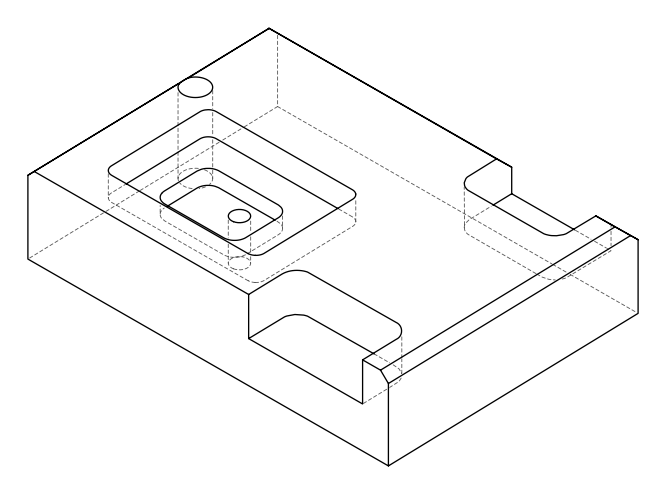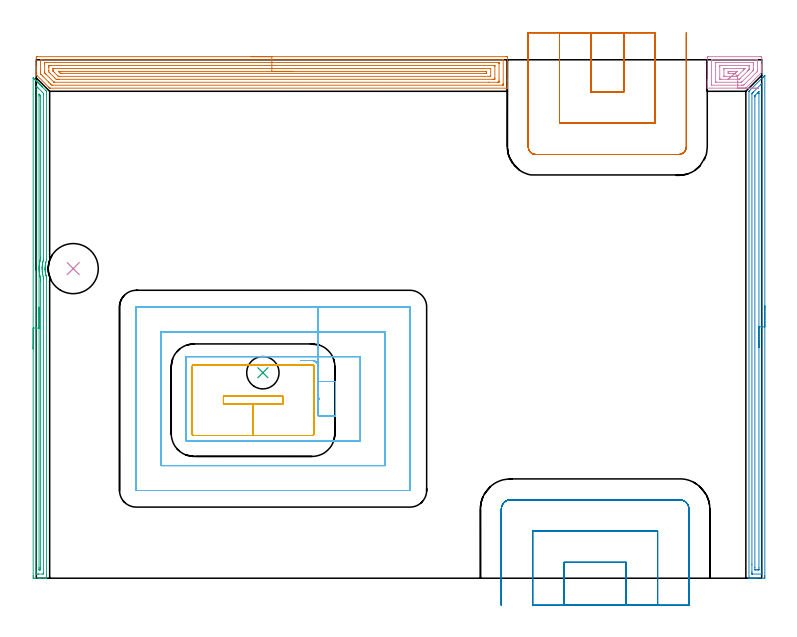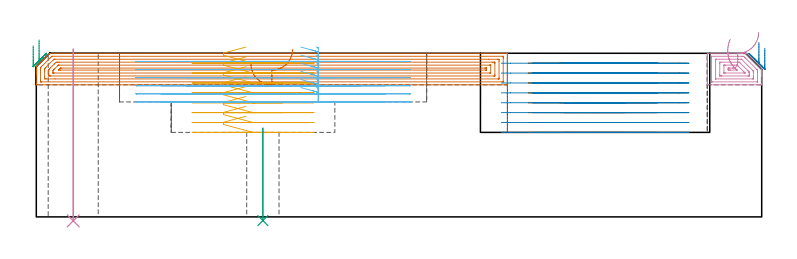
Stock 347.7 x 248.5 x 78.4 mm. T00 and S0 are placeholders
(PLAN: 10 operations, 5 tool changes, 64.4 min)
(1 AREA_MILL | FG_CHAMFER_SURFACE | UGT0205_001 | 11 min | 26561 mm3)
(2 AREA_MILL_1 | FG_CHAMFER_SURFACE_1 | UGT0205_001 | 5.91 min | 7103 mm3)
(3 AREA_MILL_2 | FG_CHAMFER_SURFACE_2 | UGT0205_001 | 5.85 min | 4825 mm3)
(4 AREA_MILL_3 | FG_CHAMFER_SURFACE_3 | UGT0205_001 | 1.39 min | 3520 mm3)
(5 MILL_RECTANGULAR_POCKET | POCKET_RECTANGULAR_STRAIGHT | UGT0201_094 | Follow Part, ap 5, ae 75% | 5.19 min | 156319 mm3)
(6 MILL_RECTANGULAR_POCKET_1 | POCKET_RECTANGULAR_STRAIGHT_1 | UGT0201_134 | Follow Part, ap 3.975, ae 75% | 14.52 min | 259025 mm3)
(7 MILL_SLOT | SLOT_PARTIAL_RECTANGULAR | UGT0201_094 | Follow Part, ap 5, ae 75% | 9.57 min | 196456 mm3)
(8 MILL_SLOT_1 | SLOT_PARTIAL_RECTANGULAR_1 | UGT0201_094 | Follow Part, ap 5, ae 75% | 10.4 min | 194915 mm3)
(9 INDEXABLE_INSERT_DRILL_THROUGH_HOLE_FROM_SOLID | STEP1HOLE | NXT0302_002 | 0.19 min | 7635 mm3)
(10 INDEXABLE_INSERT_DRILL_THROUGH_HOLE_FROM_SOLID_1 | STEP1HOLE_1 | NXT0302_019 | 0.33 min | 35458 mm3)
(TOOL UGT0205_001 | Chamfer Mill 20 x 3 x 45 deg. | D20 FL50 Z2)
(TOOL UGT0201_094 | End mill 20 mm | D20 FL38 Z4)
(TOOL UGT0201_134 | Carbide End Mill 15.9 | D15.9 FL30 Z4)
(TOOL NXT0302_002 | Index. Insert Drill 15.5mm [880-D1550L20-05] | D15.5 PA176 FL78 Z2)
(TOOL NXT0302_019 | Index. Insert Drill 24mm [880-D2400L25-05] | D24 PA176 FL120 Z2)
(OP 1 AREA_MILL)
G17 G21 G94 G90
T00 M6
G54
G17 G0 G90 X102.9 Y250. S1061 M3
G43 Z88.4 H0
Z73.3
G94 G1 X102.938 Z72.428 F250.
X103.052 Z71.564
X103.241 Z70.712
X103.503 Z69.88
X103.837 Z69.074
X104.24 Z68.3
X104.708 Z67.564
X105.24 Z66.872
X105.829 Z66.229
X106.472 Z65.64
X107.164 Z65.109
X107.9 Z64.64
X108.674 Z64.237
X109.48 Z63.903
X110.312 Z63.641
X111.164 Z63.452
X112.028 Z63.338
X112.9 Z63.3
X225.21
X225.62 Y249.995 Z63.302
X225.79 Y249.991 Z63.306
X225.8 Y249.817 Z63.48
Y238.916 Z74.379
Y238.318 Z74.979
Y238.032 Z75.265
Y236.265 Z77.03
Y235.693 Z77.606
Y235.212 Z78.087
Y234.913 Z78.378
X225.793 Y234.902 Z78.388
X225.656 Y234.9 Z78.4
X6.829
X6.399 Y234.906 Z78.392
X6.331 Y234.97 Z78.329
X5.918 Y235.381 Z77.918
X0.293 Y241.006 Z72.292
X0.175 Y241.125 Z72.172
X0.01 Y241.293 Z72.005
X0. Y241.342 Z71.958
Y242.761 Z70.538
Y243.334 Z69.962
Y243.62 Z69.677
Y244.217 Z69.08
Y244.503 Z68.794
Y245.101 Z68.194
Y249.22 Z64.077
X0.003 Y249.519 Z63.778
X0.009 Y249.991 Z63.306
X0.11 Y249.994 Z63.303
X0.59 Y250. Z63.3
X112.9
Y248.586 Z64.714
X223.647 Y248.585 Z64.715
X223.732 Y248.584 Z64.716
X223.774 Y248.581 Z64.719
X223.788 Y248.579 Z64.721
X223.79 Y248.569 Z64.731
X223.795 Y248.475 Z64.825
X223.799 Y248.266 Z65.034
Y237.148 Z76.152
X223.798 Y236.781 Z76.519
X223.79 Y236.41 Z76.89
X223.786 Y236.321 Z76.979
X223.742 Y236.319 Z76.981
X223.638 Y236.316 Z76.984
X223.427 Y236.314 Z76.986
X223.378
X7.721 Y236.315 Z76.985
X7.67
X7.466 Y236.321 Z76.979
X7.07 Y236.692 Z76.608
X6.829 Y236.923 Z76.377
X6.602 Y237.148 Z76.152
X5.938 Y237.811 Z75.489
X3.067 Y240.683 Z72.617
X2.373 Y241.378 Z71.922
X2.189 Y241.566 Z71.734
X2.01 Y241.753 Z71.547
X2.004 Y241.932 Z71.368
X2.001 Y242.45 Z70.85
X2. Y242.819 Z70.481
X2.001 Y247.751 Z65.549
X2.002 Y248.119 Z65.181
X2.01 Y248.49 Z64.81
X2.014 Y248.579 Z64.721
X2.058 Y248.581 Z64.719
X2.162 Y248.584 Z64.716
X2.373 Y248.586 Z64.714
X2.423
X112.9
Y247.172 Z66.128
X221.339 Y247.171 Z66.129
X221.645 Y247.17 Z66.13
X221.746 Y247.167 Z66.133
X221.78 Y247.165 Z66.135
X221.79 Y247.159 Z66.141
X221.793 Y247.124 Z66.176
X221.797 Y247.022 Z66.278
X221.799 Y246.868 Z66.432
X221.8 Y246.714 Z66.586
Y238.762 Z74.538
X221.798 Y238.032 Z75.268
X221.796 Y237.882 Z75.418
X221.788 Y237.735 Z75.565
X221.645 Y237.734 Z75.566
X221.059 Y237.729 Z75.571
X216.877 Y237.728 Z75.572
X8.918 Y237.729 Z75.571
X8.612 Y237.731 Z75.569
X8.511 Y237.733 Z75.567
X8.478 Y237.735 Z75.565
X8.45 Y237.758 Z75.542
X8.392 Y237.812 Z75.488
X8.168 Y238.032 Z75.268
X4.633 Y241.566 Z71.734
X4.155 Y242.046 Z71.254
X4.059 Y242.148 Z71.152
X4.012 Y242.199 Z71.101
X4.007 Y242.296 Z71.004
X4.003 Y242.45 Z70.85
X4. Y242.604 Z70.696
Y243.334 Z69.966
Y246.138 Z67.162
X4.002 Y246.868 Z66.432
X4.004 Y247.018 Z66.282
X4.012 Y247.164 Z66.136
X4.155 Y247.166 Z66.134
X4.742 Y247.17 Z66.13
X8.984 Y247.171 Z66.129
X112.9 Y247.172 Z66.128
Y245.757 Z67.543
X219.2
X219.705 Y245.755 Z67.545
X219.759 Y245.753 Z67.547
X219.79 Y245.751 Z67.549
X219.792 Y245.711 Z67.589
X219.796 Y245.528 Z67.772
X219.8 Y245.162 Z68.138
X219.799 Y239.799 Z73.501
X219.794 Y239.388 Z73.912
X219.79 Y239.184 Z74.116
X219.778 Y239.149 Z74.151
X219.727 Y239.147 Z74.153
X219.631 Y239.145 Z74.155
X218.971 Y239.143 Z74.157
X218.742
X11.057
X10.395 Y239.144 Z74.156
X10.164 Y239.145 Z74.155
X9.504 Y239.152 Z74.148
X8.851 Y239.799 Z73.501
X8.612 Y240.037 Z73.263
X6.829 Y241.82 Z71.48
X6.21 Y242.45 Z70.85
X6.01 Y242.658 Z70.642
X6. Y243.334 Z69.966
Y245.039 Z68.261
X6.001 Y245.101 Z68.199
X6.006 Y245.512 Z67.788
X6.01 Y245.716 Z67.584
X6.022 Y245.751 Z67.549
X6.073 Y245.753 Z67.547
X6.169 Y245.755 Z67.545
X6.829 Y245.757 Z67.543
X7.059
X112.9
Y244.343 Z68.957
X217.315
X217.569 Y244.341 Z68.959
X217.738 Y244.338 Z68.962
X217.792 Y244.336 Z68.964
X217.794 Y244.328 Z68.972
X217.797 Y244.304 Z68.996
X217.799 Y244.217 Z69.083
Y240.683 Z72.617
X217.797 Y240.607 Z72.693
X217.794 Y240.57 Z72.73
X217.792 Y240.566 Z72.734
X217.768 Y240.563 Z72.737
X217.696 Y240.56 Z72.74
X217.442 Y240.557 Z72.743
X217.315
X10.905 Y240.558 Z72.742
X10.736 Y240.56 Z72.74
X10.601 Y240.564 Z72.736
X10.541 Y240.568 Z72.732
X10.395 Y240.703 Z72.597
X8.648 Y242.45 Z70.85
X8.187 Y242.912 Z70.388
X8.083 Y243.018 Z70.282
X8.033 Y243.073 Z70.227
X8.011 Y243.099 Z70.201
X8.009 Y243.132 Z70.168
X8.004 Y243.334 Z69.966
X8. Y243.94 Z69.36
X8.001 Y244.217 Z69.083
X8.002 Y244.293 Z69.007
X8.006 Y244.33 Z68.97
X8.008 Y244.334 Z68.966
X8.033 Y244.337 Z68.963
X8.104 Y244.34 Z68.96
X8.358 Y244.343 Z68.957
X8.485
X112.9
Y242.929 Z70.371
X215.405
X215.566 Y242.928 Z70.372
X215.695 Y242.925 Z70.375
X215.778 Y242.922 Z70.378
X215.79 Y242.918 Z70.382
X215.794 Y242.893 Z70.407
X215.796 Y242.841 Z70.459
X215.799 Y242.45 Z70.85
X215.798 Y242.061 Z71.239
X215.792 Y242.003 Z71.297
X215.788 Y241.978 Z71.322
X215.766 Y241.976 Z71.324
X215.647 Y241.974 Z71.326
X215.405 Y241.972 Z71.328
X214.997 Y241.971 Z71.329
X12.178 Y241.972 Z71.328
X11.767 Y241.973 Z71.327
X11.649 Y241.976 Z71.324
X11.593 Y241.978 Z71.322
X11.486 Y242.073 Z71.227
X11.286 Y242.264 Z71.036
X11.102 Y242.45 Z70.85
X10.92 Y242.639 Z70.661
X10.66 Y242.922 Z70.378
X10.807 Y242.925 Z70.375
X11.286 Y242.928 Z70.372
X11.695 Y242.929 Z70.371
X112.9
X113.772 Z70.409
X114.636 Z70.523
X115.488 Z70.712
X116.32 Z70.974
X117.126 Z71.308
X117.9 Z71.711
X118.636 Z72.18
X119.328 Z72.711
X119.971 Z73.3
X120.56 Z73.943
X121.092 Z74.635
X121.56 Z75.371
X121.963 Z76.145
X122.297 Z76.951
X122.559 Z77.783
X122.748 Z78.635
X122.862 Z79.5
X122.9 Z80.371
G0 Z88.4
M5
M2
(OP 2 AREA_MILL_1)
G17 G21 G94 G90
T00 M6
G54
G17 G0 G90 X349.2 Y130.5 S1061 M3
G43 Z88.4 H0
Z80.8
G94 G1 Y130.462 Z79.928 F250.
Y130.348 Z79.063
Y130.159 Z78.212
Y129.897 Z77.38
Y129.563 Z76.574
Y129.16 Z75.8
Y128.692 Z75.064
Y128.161 Z74.372
Y127.571 Z73.729
Y126.928 Z73.14
Y126.236 Z72.608
Y125.5 Z72.14
Y124.726 Z71.737
Y123.92 Z71.403
Y123.088 Z71.141
Y122.237 Z70.952
Y121.372 Z70.838
Y120.5 Z70.8
Y1.163
X349.199 Y0.592 Z70.801
X349.197 Y0.275 Z70.802
X349.193 Y0.01 Z70.804
X348.886 Y0. Z71.11
X345.4 Z74.594
X344.815 Z75.182
X344.528 Z75.468
X343.943 Z76.054
X343.657 Z76.339
X343.084 Z76.915
X342.486 Z77.513
X341.914 Z78.085
X341.806 Z78.193
X341.702 Y0.001 Z78.29
X341.667 Y0.003 Z78.324
X341.603 Y0.01 Z78.388
X341.6 Y0.146 Z78.4
Y233.276
X341.604 Y233.395 Z78.389
X341.656 Y233.453 Z78.34
X341.895 Y233.695 Z78.105
X347.579 Y239.381 Z72.417
X347.715 Y239.516 Z72.283
X347.875 Y239.676 Z72.122
X348.015 Y239.817 Z71.981
X348.161 Y239.962 Z71.837
X348.301 Y240.103 Z71.696
X348.451 Y240.253 Z71.544
X348.945 Y240.745 Z71.055
X349.193 Y240.981 Z70.806
X349.196 Y240.916 Z70.804
X349.2 Y240.732 Z70.8
Y120.5
X347.786 Z72.214
Y2.61
X347.784 Y2.375 Z72.216
X347.78 Y2.048 Z72.22
X347.779 Y2.015 Z72.221
X347.73 Y2.009 Z72.27
X347.632 Y2.003 Z72.368
X347.51 Y2. Z72.49
X343.151 Y2.001 Z76.849
X343.048 Y2.007 Z76.952
X343.03 Y2.009 Z76.97
X343.021 Y2.04 Z76.979
X343.017 Y2.138 Z76.983
X343.015 Y2.375 Z76.985
X343.014 Y3.032 Z76.986
Y6.598
Y232.15
X343.015 Y232.267 Z76.985
X343.018 Y232.325 Z76.982
X343.021 Y232.351 Z76.979
X343.043 Y232.384 Z76.957
X343.35 Y232.698 Z76.65
X343.657 Y233.007 Z76.343
X343.79 Y233.14 Z76.21
X347.143 Y236.494 Z72.857
X347.492 Y236.842 Z72.508
X347.587 Y236.935 Z72.413
X347.762 Y237.1 Z72.238
X347.779 Y237.114 Z72.221
X347.782 Y237.08 Z72.218
X347.785 Y236.842 Z72.215
X347.786 Y232.569 Z72.214
Y120.5
X346.372 Z73.628
Y4.948
X346.371 Y4.158 Z73.629
X346.369 Y4.059 Z73.631
X346.366 Y4.024 Z73.634
X346.363 Y4.01 Z73.637
X346.348 Y4.008 Z73.652
X346.272 Y4.004 Z73.728
X345.555 Y4. Z74.445
X345.4 Z74.6
X344.683 Z75.317
X344.528 Y4.003 Z75.472
X344.477 Y4.006 Z75.523
X344.442 Y4.009 Z75.558
X344.435 Y4.057 Z75.565
X344.432 Y4.158 Z75.568
X344.43 Y4.259 Z75.57
X344.428 Y5.05 Z75.572
X344.429 Y230.703 Z75.571
X344.43 Y230.806 Z75.57
X344.435 Y231.01 Z75.565
X344.445 Y231.334 Z75.555
X344.528 Y231.427 Z75.472
X344.56 Y231.46 Z75.44
X344.592 Y231.493 Z75.408
X345.483 Y232.384 Z74.517
X345.883 Y232.782 Z74.117
X346.272 Y233.164 Z73.728
X346.329 Y233.218 Z73.671
X346.365 Y233.193 Z73.635
X346.367 Y233.178 Z73.633
X346.371 Y232.384 Z73.629
X346.372 Y232.282 Z73.628
Y120.5
Y119.629 Z73.666
Y118.764 Z73.78
Y117.912 Z73.969
Y117.08 Z74.232
Y116.274 Z74.565
Y115.5 Z74.968
Y114.764 Z75.437
Y114.072 Z75.968
Y113.429 Z76.557
Y112.84 Z77.201
Y112.309 Z77.893
Y111.84 Z78.628
Y111.437 Z79.402
Y111.103 Z80.208
Y110.841 Z81.04
Y110.652 Z81.892
Y110.538 Z82.757
Y110.5 Z83.628
G0 Z88.4
M5
M2
(OP 3 AREA_MILL_2)
G17 G21 G94 G90
T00 M6
G54
G17 G0 G90 X-1.5 Y109.9 S1061 M3
G43 Z88.4 H0
Z82.
G94 G1 Y109.938 Z81.128 F250.
Y110.052 Z80.263
Y110.241 Z79.412
Y110.503 Z78.58
Y110.837 Z77.774
Y111.24 Z77.
Y111.708 Z76.264
Y112.24 Z75.572
Y112.829 Z74.929
Y113.472 Z74.34
Y114.164 Z73.808
Y114.9 Z73.34
Y115.674 Z72.937
Y116.48 Z72.603
Y117.312 Z72.341
Y118.163 Z72.152
Y119.028 Z72.038
Y119.9 Z72.
Y239.541
X-1.495 Y239.776 Z72.004
X-1.493 Y239.782 Z72.005
X-1.475 Y239.776 Z72.024
X-1.426 Y239.727 Z72.073
X-1.205 Y239.505 Z72.295
X-0.963 Y239.265 Z72.533
X-0.88 Y239.18 Z72.62
X-0.751 Y239.051 Z72.748
X-0.667 Y238.969 Z72.829
X-0.582 Y238.882 Z72.917
X-0.457 Y238.757 Z73.042
X-0.371 Y238.673 Z73.125
X-0.284 Y238.584 Z73.215
X-0.163 Y238.463 Z73.336
X-0.075 Y238.377 Z73.421
X0.014 Y238.287 Z73.513
X0.131 Y238.169 Z73.63
X0.221 Y238.081 Z73.717
X0.312 Y237.989 Z73.811
X0.425 Y237.875 Z73.924
X0.517 Y237.785 Z74.013
X0.609 Y237.691 Z74.109
X0.719 Y237.582 Z74.218
X0.812 Y237.489 Z74.308
X0.907 Y237.393 Z74.407
X1.013 Y237.288 Z74.512
X1.108 Y237.194 Z74.604
X1.205 Y237.095 Z74.704
X1.307 Y236.994 Z74.806
X1.404 Y236.898 Z74.9
X1.503 Y236.797 Z75.002
X1.601 Y236.7 Z75.1
X1.7 Y236.602 Z75.196
X1.801 Y236.5 Z75.3
X1.895 Y236.406 Z75.394
X1.996 Y236.306 Z75.492
X2.098 Y236.202 Z75.598
X2.188 Y236.112 Z75.688
X2.292 Y236.01 Z75.788
X2.396 Y235.904 Z75.896
X2.482 Y235.818 Z75.982
X2.588 Y235.714 Z76.084
X2.694 Y235.606 Z76.194
X2.776 Y235.524 Z76.276
X2.883 Y235.418 Z76.379
X4.363 Y233.939 Z77.859
X4.482 Y233.819 Z77.98
X4.807 Y233.494 Z78.305
X4.823 Y233.477 Z78.32
X4.898 Y233.395 Z78.386
X4.9 Y232.926 Z78.4
X4.898 Y152.506 Z78.398
X4.899 Y152.486 Z78.397
X4.885 Y152.432 Z78.383
X4.843 Y152.271 Z78.341
X4.64 Y151.595 Z78.139
X4.526 Y151.149 Z78.025
X4.429 Y150.702 Z77.928
X4.363 Y150.323 Z77.861
X4.351 Y150.256 Z77.849
X4.289 Y149.809 Z77.786
X4.244 Y149.363 Z77.742
X4.219 Y148.916 Z77.71
X4.209 Y148.579 Z77.704
X4.207 Y148.47 Z77.7
X4.211 Y148.228 Z77.701
X4.214 Y148.045 Z77.704
Y148.023 Z77.705
X4.222 Y147.835 Z77.718
X4.235 Y147.577 Z77.732
X4.275 Y147.151 Z77.768
X4.276 Y147.13 Z77.77
X4.332 Y146.684 Z77.828
X4.338 Y146.643 Z77.835
X4.364 Y146.477 Z77.863
X4.402 Y146.258 Z77.897
X4.405 Y146.238 Z77.9
X4.495 Y145.791 Z77.993
X4.605 Y145.333 Z78.104
X4.659 Y145.144 Z78.158
X4.729 Y144.897 Z78.228
X4.865 Y144.471 Z78.361
X4.888 Y144.397 Z78.385
X4.889 Y144.341 Z78.386
X4.895 Y143.914 Z78.394
X4.9 Y0.173 Z78.4
X4.897 Y0.01 Z78.388
X4.865 Y0.007 Z78.357
X4.484 Y0. Z77.983
X4.163 Z77.662
X3.475 Z76.97
X2.244 Z75.741
X1.7 Z75.194
X1.084 Z74.58
X-0.963 Y0.001 Z72.534
X-1.206 Y0.003 Z72.291
X-1.491 Y0.008 Z72.005
X-1.494 Y0.085 Z72.003
X-1.499 Y0.62 Z72.001
X-1.5 Y1.161 Z72.
Y119.9
X-0.086 Z73.414
X-0.085 Y235.616 Z73.415
X-0.075 Y235.913 Z73.425
X0.24 Y235.606 Z73.74
X0.812 Y235.037 Z74.312
X1.138 Y234.713 Z74.638
X2.922 Y232.926 Z76.422
X3.475 Y232.363 Z76.975
X3.485 Y232.032 Z76.985
Y232.022
X3.484 Y153.397 Z76.984
X3.475 Y152.861 Z76.975
X3.401 Y152.587 Z76.901
X3.381 Y152.512 Z76.881
X3.216 Y151.88 Z76.716
X3.156 Y151.619 Z76.656
X3.057 Y151.146 Z76.557
X2.982 Y150.725 Z76.482
X2.933 Y150.378 Z76.433
X2.869 Y149.832 Z76.369
X2.843 Y149.574 Z76.343
X2.805 Y148.938 Z76.305
X2.797 Y148.798 Z76.297
X2.796 Y148.777 Z76.296
Y148.728
X2.802 Y148.045 Z76.302
X2.809 Y147.822 Z76.309
X2.85 Y147.151 Z76.35
X2.861 Y147.014 Z76.361
X2.877 Y146.86 Z76.377
X2.955 Y146.258 Z76.455
X3.027 Y145.815 Z76.527
X3.116 Y145.364 Z76.616
X3.275 Y144.672 Z76.775
X3.329 Y144.471 Z76.829
X3.475 Y143.935 Z76.975
X3.48 Y143.572 Z76.98
X3.485 Y2.397 Z76.985
X3.475 Y2.01 Z76.975
X2.989 Y2.002 Z76.489
X1.216 Y2. Z74.716
X0.812 Y2.001 Z74.312
X0.326 Y2.003 Z73.826
X-0.075 Y2.01 Z73.425
X-0.086 Y2.407 Z73.414
Y2.417
Y119.9
X1.328 Z74.828
X1.329 Y231.139 Z74.829
X1.33 Y231.511 Z74.83
X1.334 Y232.032 Z74.834
X1.335 Y232.049 Z74.835
X1.361 Y232.032 Z74.861
X1.7 Y231.699 Z75.2
X1.979 Y231.418 Z75.479
X2.047 Y231.345 Z75.547
X2.062 Y231.327 Z75.562
X2.065 Y231.307 Z75.565
X2.069 Y231.263 Z75.569
X2.07 Y231.139 Z75.57
X2.071 Y225.666 Z75.571
X2.069 Y154.299 Z75.569
X2.067 Y153.929 Z75.567
X2.063 Y153.406 Z75.563
X2.05 Y153.228 Z75.55
X2.016 Y153.088 Z75.516
X1.872 Y152.512 Z75.372
X1.839 Y152.372 Z75.339
X1.7 Y151.744 Z75.2
X1.68 Y151.639 Z75.18
X1.676 Y151.619 Z75.176
X1.659 Y151.512 Z75.159
X1.558 Y150.868 Z75.058
X1.538 Y150.725 Z75.038
X1.488 Y150.314 Z74.988
X1.462 Y150.071 Z74.962
X1.441 Y149.832 Z74.941
X1.407 Y149.344 Z74.907
X1.401 Y149.239 Z74.901
X1.392 Y148.938 Z74.892
X1.382 Y148.434 Z74.882
Y148.365
X1.387 Y148.045 Z74.887
X1.404 Y147.542 Z74.904
X1.409 Y147.445 Z74.909
X1.43 Y147.151 Z74.93
X1.469 Y146.671 Z74.969
X1.488 Y146.471 Z74.988
X1.515 Y146.258 Z75.015
X1.571 Y145.846 Z75.071
X1.633 Y145.432 Z75.133
X1.644 Y145.364 Z75.144
X1.7 Y145.07 Z75.2
X1.831 Y144.471 Z75.331
X1.87 Y144.3 Z75.37
X2.05 Y143.577 Z75.55
X2.059 Y143.216 Z75.559
X2.064 Y142.684 Z75.564
X2.065 Y142.316 Z75.565
X2.071 Y5.087 Z75.571
X2.07 Y4.715 Z75.57
X2.066 Y4.194 Z75.566
X2.064 Y4.017 Z75.564
X1.888 Y4.005 Z75.388
X1.7 Y4.002 Z75.2
X1.508 Y4.003 Z75.008
X1.379 Y4.007 Z74.879
X1.338 Y4.01 Z74.838
X1.335 Y4.026 Z74.835
X1.332 Y4.069 Z74.832
X1.33 Y4.194 Z74.83
X1.329 Y4.568 Z74.829
X1.328 Y5.087 Z74.828
Y119.9
Y120.772 Z74.866
Y121.636 Z74.98
Y122.488 Z75.169
Y123.32 Z75.431
Y124.126 Z75.765
Y124.9 Z76.168
Y125.636 Z76.637
Y126.328 Z77.168
Y126.971 Z77.757
Y127.56 Z78.401
Y128.091 Z79.093
Y128.56 Z79.828
Y128.963 Z80.602
Y129.297 Z81.408
Y129.559 Z82.24
Y129.748 Z83.092
Y129.862 Z83.957
Y129.9 Z84.828
G0 Z88.4
M5
M2
(OP 4 AREA_MILL_3)
G17 G21 G94 G90
T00 M6
G54
G17 G0 G90 X346.222 Y234.91 S1061 M3
G43 Z88.4 H0
Z88.39
G94 G1 X346.183 Z87.518 F250.
X346.069 Z86.653
X345.88 Z85.802
X345.617 Z84.97
X345.283 Z84.164
X344.88 Y234.909 Z83.39
X344.411 Z82.655
X343.88 Z81.963
X343.29 Z81.32
X342.647 Z80.731
X341.954 Y234.908 Z80.2
X341.218 Z79.732
X340.444 Z79.329
X339.638 Y234.907 Z78.996
X338.806 Z78.734
X337.954 Z78.545
X337.089 Y234.906 Z78.432
X336.218 Z78.394
X321.735 Y234.9 Z78.4
X321.61 Y234.906 Z78.392
X321.6 Y235.192 Z78.106
Y235.918 Z77.381
Y236.612 Z76.687
Y237.148 Z76.148
Y237.417 Z75.88
Y238.032 Z75.265
Y238.3 Z74.997
Y238.916 Z74.379
Y249.211 Z64.086
X321.603 Y249.519 Z63.778
X321.609 Y249.991 Z63.306
X321.701 Y249.994 Z63.303
X322.181 Y250. Z63.3
X346.634
X347.119 Y249.999 Z63.301
X347.599 Y249.994 Z63.303
X347.691 Y249.991 Z63.305
X347.7 Y249.519 Z63.778
Y245.984 Z67.309
Y245.369 Z67.928
Y245.101 Z68.196
Y244.485 Z68.811
Y244.217 Z69.078
Y243.681 Z69.618
Y243.334 Z69.965
Y242.507 Z70.792
X347.699 Y242.499 Z70.801
X340.182 Y234.993 Z78.305
X340.129 Y234.939 Z78.356
X340.059 Y234.913 Z78.384
X340.019 Y234.907 Z78.392
X336.218 Y234.906 Z78.394
X336.217 Y236.32 Z76.98
X323.743 Y236.316 Z76.984
X323.659 Y236.318 Z76.982
X323.62 Y236.321 Z76.979
X323.61 Y236.324 Z76.976
X323.607 Y236.337 Z76.963
X323.603 Y236.423 Z76.877
X323.6 Y236.624 Z76.676
X323.601 Y248.109 Z65.191
X323.607 Y248.469 Z64.831
X323.61 Y248.569 Z64.731
X323.625 Y248.579 Z64.721
X323.647 Y248.581 Z64.719
X323.752 Y248.584 Z64.716
X323.962 Y248.586 Z64.714
X324.012
X345.388
X345.557 Y248.585 Z64.715
X345.641 Y248.583 Z64.717
X345.68 Y248.579 Z64.721
X345.69 Y248.576 Z64.724
X345.693 Y248.563 Z64.737
X345.697 Y248.477 Z64.823
X345.7 Y248.276 Z65.024
Y243.859 Z69.441
X345.696 Y243.334 Z69.966
X345.693 Y242.981 Z70.319
X345.65 Y242.913 Z70.387
X345.582 Y242.841 Z70.459
X345.338 Y242.589 Z70.711
X339.889 Y237.148 Z76.152
X339.495 Y236.76 Z76.54
X339.103 Y236.375 Z76.925
X339.041 Y236.327 Z76.973
X338.213 Y236.321 Z76.979
X338.156
X336.217 Y236.32 Z76.98
Y237.734 Z75.566
X326.047 Y237.731 Z75.569
X325.743 Y237.733 Z75.567
X325.643 Y237.735 Z75.565
X325.614 Y237.736 Z75.564
X325.609 Y237.796 Z75.504
X325.604 Y237.89 Z75.41
X325.601 Y238.032 Z75.268
X325.6 Y238.174 Z75.126
X325.601 Y246.868 Z66.432
X325.602 Y247.008 Z66.292
X325.61 Y247.151 Z66.149
X325.617 Y247.166 Z66.134
X325.63 Y247.167 Z66.133
X325.667 Y247.17 Z66.13
X325.743 Y247.171 Z66.129
X343.251
X343.557 Y247.169 Z66.131
X343.658 Y247.167 Z66.133
X343.686 Y247.165 Z66.135
X343.692 Y247.104 Z66.196
X343.696 Y247.01 Z66.29
X343.699 Y246.868 Z66.432
X343.7 Y246.726 Z66.574
Y245.984 Z67.316
Y244.075 Z69.225
X343.697 Y243.704 Z69.596
X343.694 Y243.519 Z69.781
X343.69 Y243.427 Z69.873
X343.672 Y243.384 Z69.916
X343.629 Y243.334 Z69.966
X343.595 Y243.296 Z70.004
X343.557 Y243.257 Z70.043
X338.213 Y237.923 Z75.377
X338.051 Y237.77 Z75.53
X338.022 Y237.744 Z75.556
X337.99 Y237.741 Z75.559
X337.917 Y237.738 Z75.562
X337.621 Y237.735 Z75.565
X336.217 Y237.734 Z75.566
X336.212 Y239.149 Z74.151
X328.183 Y239.146 Z74.154
X327.687 Y239.15 Z74.15
X327.634 Y239.152 Z74.148
X327.61 Y239.159 Z74.141
X327.607 Y239.198 Z74.102
X327.603 Y239.373 Z73.927
X327.6 Y239.724 Z73.576
Y245.101 Z68.199
X327.603 Y245.505 Z67.795
X327.608 Y245.707 Z67.593
X327.611 Y245.75 Z67.55
X327.659 Y245.753 Z67.547
X327.755 Y245.756 Z67.544
X328.415 Y245.757 Z67.543
X328.644
X341.114
X341.613 Y245.752 Z67.548
X341.667 Y245.75 Z67.55
X341.69 Y245.742 Z67.558
X341.693 Y245.702 Z67.598
X341.697 Y245.527 Z67.773
X341.7 Y245.176 Z68.124
Y244.292 Z69.008
Y244.217 Z69.083
X341.698 Y244.015 Z69.285
X341.694 Y243.914 Z69.386
X341.69 Y243.865 Z69.435
X341.666 Y243.829 Z69.471
X341.475 Y243.631 Z69.669
X341.182 Y243.334 Z69.966
X341.034 Y243.185 Z70.115
X337.322 Y239.48 Z73.82
X337.034 Y239.201 Z74.099
X336.993 Y239.163 Z74.137
X336.922 Y239.156 Z74.144
X336.759 Y239.152 Z74.148
X336.212 Y239.149 Z74.151
X335.965 Y240.583 Z72.717
X335.782 Y240.57 Z72.73
X335.659 Y240.565 Z72.735
X335.541 Y240.564 Z72.736
X334.772 Y240.562 Z72.738
X330.197 Y240.56 Z72.74
X330.073
X329.826 Y240.562 Z72.738
X329.661 Y240.565 Z72.735
X329.608 Y240.567 Z72.733
X329.606 Y240.574 Z72.726
X329.603 Y240.598 Z72.702
X329.601 Y240.683 Z72.617
X329.6 Y243.925 Z69.375
X329.603 Y244.217 Z69.083
X329.606 Y244.291 Z69.009
X329.61 Y244.325 Z68.975
X329.621 Y244.336 Z68.964
X329.689 Y244.338 Z68.962
X329.943 Y244.342 Z68.958
X330.07 Y244.343 Z68.957
X330.197
X339.23
X339.484 Y244.34 Z68.96
X339.653 Y244.336 Z68.964
X339.691 Y244.333 Z68.967
X339.692 Y244.326 Z68.974
X339.69 Y244.304 Z68.996
X339.609 Y244.217 Z69.083
X339.36 Y243.963 Z69.337
X339.103 Y243.705 Z69.595
X338.917 Y243.519 Z69.781
X336.431 Y241.037 Z72.263
X336.252 Y240.86 Z72.44
X336.07 Y240.683 Z72.617
X335.965 Y240.583 Z72.717
X334.932 Y241.997 Z71.303
X334.914 Y241.983 Z71.317
X334.888 Y241.982 Z71.318
X334.65 Y241.979 Z71.321
X334.237 Y241.976 Z71.324
X333.759
X332.456 Y241.975 Z71.325
X331.978 Y241.976 Z71.324
X331.818 Y241.977 Z71.323
X331.691 Y241.979 Z71.321
X331.615 Y241.982 Z71.318
X331.61 Y242.075 Z71.225
X331.608 Y242.45 Z70.85
X331.609 Y242.816 Z70.484
X331.625 Y242.922 Z70.378
X331.737 Y242.924 Z70.376
X331.978 Y242.927 Z70.373
X332.386 Y242.928 Z70.372
X332.869 Y242.929 Z70.371
X335.647
X335.773 Y242.928 Z70.372
X335.825 Y242.927 Z70.373
X335.854 Y242.925 Z70.375
X335.857 Y242.924 Z70.376
X335.853 Y242.916 Z70.384
X335.775 Y242.832 Z70.468
X335.468 Y242.522 Z70.778
X335.396 Y242.45 Z70.85
X335.023 Y242.08 Z71.22
X334.968 Y242.027 Z71.273
X334.932 Y241.997 Z71.303
X334.389 Y241.537 Z71.808
X333.881 Y241.108 Z72.373
X333.412 Y240.712 Z72.993
X332.987 Y240.353 Z73.665
X332.608 Y240.033 Z74.382
X332.278 Y239.754 Z75.14
X332. Y239.519 Z75.933
X331.776 Y239.33 Z76.755
X331.608 Y239.187 Z77.599
X331.496 Y239.093 Z78.459
X331.442 Y239.047 Z79.328
X331.445 Y239.05 Z80.201
X331.507 Y239.103 Z81.069
X331.627 Y239.204 Z81.927
X331.803 Y239.353 Z82.769
X332.035 Y239.548 Z83.587
X332.32 Y239.789 Z84.375
X332.657 Y240.074 Z85.128
G0 Z88.4
M5
M2
(OP 5 MILL_RECTANGULAR_POCKET)
G17 G21 G94 G90
T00 M6
G54
G17 G0 G90 X100.477 Y87.3 S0 M3
G43 Z88.4 H0
Z81.4
G94 G1 X89.7 Z78.512 F250.
Y83.4 Z77.467
X103.9 Z73.662
X118.1 F500.
Y87.3
X89.7
Y83.4
X103.9
Y68.4
X132.2
G3 X133.1 Y69.3 R0.9
G1 Y101.4
G3 X132.2 Y102.3 R0.9
G1 X75.6
G3 X74.7 Y101.4 R0.9
G1 Y69.3
G3 X75.6 Y68.4 R0.9
G1 X103.9
X104.9
G0 X100.477 Y87.3 Z76.662
G1 X89.7 Z73.775 F250.
Y83.4 Z72.73
X103.9 Z68.925
X118.1 F500.
Y87.3
X89.7
Y83.4
X103.9
Y68.4
X132.2
G3 X133.1 Y69.3 R0.9
G1 Y101.4
G3 X132.2 Y102.3 R0.9
G1 X75.6
G3 X74.7 Y101.4 R0.9
G1 Y69.3
G3 X75.6 Y68.4 R0.9
G1 X103.9
X104.9
G0 X100.477 Y87.3 Z71.925
G1 X89.7 Z69.037 F250.
Y83.4 Z67.992
X103.9 Z64.187
X118.1 F500.
Y87.3
X89.7
Y83.4
X103.9
Y68.4
X132.2
G3 X133.1 Y69.3 R0.9
G1 Y101.4
G3 X132.2 Y102.3 R0.9
G1 X75.6
G3 X74.7 Y101.4 R0.9
G1 Y69.3
G3 X75.6 Y68.4 R0.9
G1 X103.9
X104.9
G0 X100.477 Y87.3 Z67.187
G1 X89.7 Z64.3 F250.
Y83.4 Z63.255
X103.9 Z59.45
X118.1 F500.
Y87.3
X89.7
Y83.4
X103.9
Y68.4
X132.2
G3 X133.1 Y69.3 R0.9
G1 Y101.4
G3 X132.2 Y102.3 R0.9
G1 X75.6
G3 X74.7 Y101.4 R0.9
G1 Y69.3
G3 X75.6 Y68.4 R0.9
G1 X103.9
X104.9
G0 X100.477 Y87.3 Z62.45
G1 X89.7 Z59.562 F250.
Y83.4 Z58.517
X103.9 Z54.712
X118.1 F500.
Y87.3
X89.7
Y83.4
X103.9
Y68.4
X132.2
G3 X133.1 Y69.3 R0.9
G1 Y101.4
G3 X132.2 Y102.3 R0.9
G1 X75.6
G3 X74.7 Y101.4 R0.9
G1 Y69.3
G3 X75.6 Y68.4 R0.9
G1 X103.9
X104.9
G0 X100.477 Y87.3 Z57.712
G1 X89.7 Z54.825 F250.
Y83.4 Z53.78
X103.9 Z49.975
X118.1 F500.
Y87.3
X89.7
Y83.4
X103.9
Y68.4
X132.2
G3 X133.1 Y69.3 R0.9
G1 Y101.4
G3 X132.2 Y102.3 R0.9
G1 X75.6
G3 X74.7 Y101.4 R0.9
G1 Y69.3
G3 X75.6 Y68.4 R0.9
G1 X103.9
X104.9
G0 X100.477 Y87.3 Z52.975
G1 X89.7 Z50.087 F250.
Y83.4 Z49.042
X103.9 Z45.237
X118.1 F500.
Y87.3
X89.7
Y83.4
X103.9
Y68.4
X132.2
G3 X133.1 Y69.3 R0.9
G1 Y101.4
G3 X132.2 Y102.3 R0.9
G1 X75.6
G3 X74.7 Y101.4 R0.9
G1 Y69.3
G3 X75.6 Y68.4 R0.9
G1 X103.9
X104.9
G0 X100.477 Y87.3 Z48.237
G1 X89.7 Z45.35 F250.
Y83.4 Z44.305
X103.9 Z40.5
X118.1 F500.
Y87.3
X89.7
Y83.4
X103.9
Y68.4
X132.2
G3 X133.1 Y69.3 R0.9
G1 Y101.4
G3 X132.2 Y102.3 R0.9
G1 X75.6
G3 X74.7 Y101.4 R0.9
G1 Y69.3
G3 X75.6 Y68.4 R0.9
G1 X103.9
X104.9
G0 Z88.4
M5
M2
(OP 6 MILL_RECTANGULAR_POCKET_1)
G17 G21 G94 G90
T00 M6
G54
G17 G0 G90 X126.775 Y104.35 S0 M3
G43 Z88.4 H0
Z81.4
G94 G1 X131.5 Z80.134 F250.
X132.096 Y104.364 Z79.974
X132.323 Y104.358 Z79.913
X132.465 Y104.345 Z79.875
X132.67 Y104.311 Z79.819
X132.846 Y104.266 Z79.771
X133.215 Y104.164 Z79.668
X133.471 Y104.074 Z79.595
X133.745 Y103.93 Z79.512
X133.785 Y103.904 Z79.5
X133.936 Y103.79 Z79.449
X134.195 Y103.554 Z79.355
X134.357 Y103.412 Z79.297
X134.496 Y103.247 Z79.24
X134.648 Y103.065 Z79.176
X134.776 Y102.866 Z79.112
X134.878 Y102.651 Z79.049
X134.931 Y102.514 Z79.009
X134.976 Y102.373 Z78.97
X135.065 Y102.088 Z78.89
X135.134 Y101.74 Z78.795
X135.162 Y101.443 Z78.715
X135.15 Y100.244 Z78.394
Y85.775 Z74.517
X135.425
Y86.325
X135.15
G0 X134.423 Y103.333 Z81.4
G1 X134.496 Y103.247 Z81.37
X134.648 Y103.065 Z81.306
X134.776 Y102.866 Z81.243
X134.878 Y102.651 Z81.179
X134.931 Y102.514 Z81.14
X134.976 Y102.373 Z81.1
X135.065 Y102.088 Z81.02
X135.134 Y101.74 Z80.925
X135.162 Y101.443 Z80.845
X135.15 Y100.244 Z80.524
Y77.825 Z74.517
X143.375 F500.
Y94.275
X135.15
X135.162 Y101.443
X135.15 Y101.554
Y106.2
X71.7
Y65.9
X155.3
Y106.2
X135.15
Y118.125
X59.775
Y53.975
X167.225
Y118.125
X135.15
Y130.05
X47.9
X47.87 Y130.052
X47.848 Y130.03
X47.85 Y130.
Y42.1
X47.848 Y42.07
X47.87 Y42.048
X47.9 Y42.05
X179.1
X179.13 Y42.048
X179.152 Y42.07
X179.15 Y42.1
Y130.
X179.152 Y130.03
X179.13 Y130.052
X179.1 Y130.05
X135.15
X134.15
G0 X126.775 Y104.35 Z77.517
G1 X131.5 Z76.251 F250.
X132.096 Y104.364 Z76.091
X132.323 Y104.358 Z76.03
X132.465 Y104.345 Z75.992
X132.67 Y104.311 Z75.936
X132.846 Y104.266 Z75.887
X133.215 Y104.164 Z75.785
X133.471 Y104.074 Z75.712
X133.745 Y103.93 Z75.629
X133.785 Y103.904 Z75.616
X133.934 Y103.791 Z75.566
X134.204 Y103.546 Z75.469
X134.362 Y103.406 Z75.412
X134.497 Y103.245 Z75.356
X134.649 Y103.063 Z75.292
X134.776 Y102.866 Z75.229
X134.878 Y102.651 Z75.166
X134.947 Y102.475 Z75.115
X135. Y102.293 Z75.064
X135.084 Y102.006 Z74.984
X135.134 Y101.741 Z74.912
X135.162 Y101.443 Z74.831
X135.155 Y100.996 Z74.712
X135.15 Y100.244 Z74.51
Y85.775 Z70.633
X135.425
Y86.325
X135.15
G0 X134.423 Y103.333 Z77.517
G1 X134.497 Y103.245 Z77.486
X134.649 Y103.063 Z77.422
X134.776 Y102.866 Z77.359
X134.878 Y102.651 Z77.296
X134.947 Y102.475 Z77.245
X135. Y102.293 Z77.194
X135.084 Y102.006 Z77.114
X135.134 Y101.741 Z77.042
X135.162 Y101.443 Z76.962
X135.155 Y100.996 Z76.842
X135.15 Y100.244 Z76.641
Y77.825 Z70.633
X143.375 F500.
Y94.275
X135.15
X135.162 Y101.443
X135.15 Y101.554
Y106.2
X71.7
Y65.9
X155.3
Y106.2
X135.15
Y118.125
X59.775
Y53.975
X167.225
Y118.125
X135.15
Y130.05
X47.9
X47.87 Y130.052
X47.848 Y130.03
X47.85 Y130.
Y42.1
X47.848 Y42.07
X47.87 Y42.048
X47.9 Y42.05
X179.1
X179.13 Y42.048
X179.152 Y42.07
X179.15 Y42.1
Y130.
X179.152 Y130.03
X179.13 Y130.052
X179.1 Y130.05
X135.15
X134.15
G0 X126.774 Y104.35 Z73.633
G1 X131.5 Z72.367 F250.
X131.586 Y104.352 Z72.344
X132.098 Y104.364 Z72.207
X132.323 Y104.358 Z72.146
X132.468 Y104.344 Z72.107
X132.67 Y104.311 Z72.053
X132.848 Y104.266 Z72.003
X133.218 Y104.163 Z71.9
X133.472 Y104.074 Z71.828
X133.745 Y103.93 Z71.746
X133.785 Y103.904 Z71.733
X133.934 Y103.791 Z71.683
X134.204 Y103.546 Z71.585
X134.349 Y103.418 Z71.533
X134.475 Y103.271 Z71.481
X134.63 Y103.091 Z71.418
X134.848 Y102.716 Z71.301
X134.877 Y102.654 Z71.283
X134.947 Y102.474 Z71.231
X135.001 Y102.289 Z71.18
X135.085 Y102.002 Z71.1
X135.134 Y101.741 Z71.028
X135.162 Y101.443 Z70.948
X135.155 Y100.996 Z70.828
X135.15 Y100.244 Z70.627
Y85.775 Z66.75
X135.425
Y86.325
X135.15
G0 X134.422 Y103.332 Z73.633
G1 X134.702 Y102.985 Z73.514
X134.877 Y102.654 Z73.413
X134.947 Y102.474 Z73.362
X135.001 Y102.289 Z73.31
X135.085 Y102.002 Z73.23
X135.134 Y101.741 Z73.158
X135.162 Y101.443 Z73.078
X135.155 Y100.996 Z72.959
X135.15 Y100.244 Z72.757
Y77.825 Z66.75
X143.375 F500.
Y94.275
X135.15
X135.162 Y101.443
X135.15 Y101.554
Y106.2
X71.7
Y65.9
X155.3
Y106.2
X135.15
Y118.125
X59.775
Y53.975
X167.225
Y118.125
X135.15
Y130.05
X47.9
X47.87 Y130.052
X47.848 Y130.03
X47.85 Y130.
Y42.1
X47.848 Y42.07
X47.87 Y42.048
X47.9 Y42.05
X179.1
X179.13 Y42.048
X179.152 Y42.07
X179.15 Y42.1
Y130.
X179.152 Y130.03
X179.13 Y130.052
X179.1 Y130.05
X135.15
X134.15
G0 X126.775 Y104.35 Z69.75
G1 X131.5 Z68.484 F250.
X131.586 Y104.352 Z68.461
X132.098 Y104.364 Z68.324
X132.323 Y104.358 Z68.263
X132.468 Y104.344 Z68.224
X132.67 Y104.311 Z68.169
X132.848 Y104.266 Z68.12
X133.218 Y104.163 Z68.017
X133.472 Y104.074 Z67.945
X133.745 Y103.93 Z67.862
X133.785 Y103.904 Z67.85
X133.937 Y103.79 Z67.799
X134.445 Y103.321 Z67.613
X134.776 Y102.866 Z67.463
X134.878 Y102.652 Z67.399
X134.947 Y102.474 Z67.348
X135. Y102.291 Z67.297
X135.084 Y102.004 Z67.217
X135.134 Y101.741 Z67.145
X135.162 Y101.443 Z67.065
X135.155 Y100.996 Z66.945
X135.15 Y100.244 Z66.744
Y85.775 Z62.867
X135.425
Y86.325
X135.15
G0 X134.429 Y103.338 Z69.75
G1 X134.776 Y102.866 Z69.593
X134.878 Y102.652 Z69.529
X134.947 Y102.474 Z69.478
X135. Y102.291 Z69.427
X135.084 Y102.004 Z69.347
X135.134 Y101.741 Z69.275
X135.162 Y101.443 Z69.195
X135.155 Y100.996 Z69.075
X135.15 Y100.244 Z68.874
Y77.825 Z62.867
X143.375 F500.
Y94.275
X135.15
X135.162 Y101.443
X135.15 Y101.554
Y106.2
X71.7
Y65.9
X155.3
Y106.2
X135.15
Y118.125
X59.775
Y53.975
X167.225
Y118.125
X135.15
Y130.05
X47.9
X47.87 Y130.052
X47.848 Y130.03
X47.85 Y130.
Y42.1
X47.848 Y42.07
X47.87 Y42.048
X47.9 Y42.05
X179.1
X179.13 Y42.048
X179.152 Y42.07
X179.15 Y42.1
Y130.
X179.152 Y130.03
X179.13 Y130.052
X179.1 Y130.05
X135.15
X134.15
G0 X126.775 Y104.35 Z65.867
G1 X131.5 Z64.601 F250.
X132.096 Y104.364 Z64.441
X132.323 Y104.358 Z64.38
X132.465 Y104.345 Z64.342
X132.67 Y104.311 Z64.286
X132.846 Y104.266 Z64.237
X133.215 Y104.164 Z64.135
X133.471 Y104.074 Z64.062
X133.745 Y103.93 Z63.979
X133.785 Y103.904 Z63.966
X133.935 Y103.791 Z63.916
X134.386 Y103.384 Z63.753
X134.535 Y103.199 Z63.69
X134.683 Y103.014 Z63.626
X134.776 Y102.866 Z63.579
X134.878 Y102.652 Z63.516
X134.947 Y102.475 Z63.465
X135. Y102.292 Z63.414
X135.084 Y102.005 Z63.334
X135.134 Y101.741 Z63.262
X135.162 Y101.443 Z63.182
X135.155 Y100.996 Z63.062
X135.15 Y100.244 Z62.86
Y85.775 Z58.983
X135.425
Y86.325
X135.15
G0 X134.426 Y103.335 Z65.867
G1 X134.535 Y103.199 Z65.82
X134.683 Y103.014 Z65.756
X134.776 Y102.866 Z65.71
X134.878 Y102.652 Z65.646
X134.947 Y102.475 Z65.595
X135. Y102.292 Z65.544
X135.084 Y102.005 Z65.464
X135.134 Y101.741 Z65.392
X135.162 Y101.443 Z65.312
X135.155 Y100.996 Z65.192
X135.15 Y100.244 Z64.991
Y77.825 Z58.983
X143.375 F500.
Y94.275
X135.15
X135.162 Y101.443
X135.15 Y101.554
Y106.2
X71.7
Y65.9
X155.3
Y106.2
X135.15
Y118.125
X59.775
Y53.975
X167.225
Y118.125
X135.15
Y130.05
X47.9
X47.87 Y130.052
X47.848 Y130.03
X47.85 Y130.
Y42.1
X47.848 Y42.07
X47.87 Y42.048
X47.9 Y42.05
X179.1
X179.13 Y42.048
X179.152 Y42.07
X179.15 Y42.1
Y130.
X179.152 Y130.03
X179.13 Y130.052
X179.1 Y130.05
X135.15
X134.15
G0 X126.774 Y104.35 Z61.983
G1 X131.5 Z60.717 F250.
X132.096 Y104.364 Z60.557
X132.323 Y104.358 Z60.497
X132.462 Y104.345 Z60.459
X132.675 Y104.31 Z60.401
X132.846 Y104.266 Z60.354
X133.21 Y104.165 Z60.253
X133.469 Y104.075 Z60.179
X133.75 Y103.927 Z60.094
X133.785 Y103.904 Z60.083
X133.935 Y103.791 Z60.033
X134.401 Y103.369 Z59.864
X134.547 Y103.183 Z59.801
X134.677 Y103.019 Z59.745
X134.878 Y102.653 Z59.633
X134.986 Y102.372 Z59.552
X135.134 Y101.742 Z59.379
X135.162 Y101.443 Z59.298
X135.15 Y100.215 Z58.969
Y85.775 Z55.1
X135.425
Y86.325
X135.15
G0 X134.426 Y103.337 Z61.983
G1 X134.547 Y103.183 Z61.931
X134.677 Y103.019 Z61.875
X134.878 Y102.653 Z61.763
X134.986 Y102.372 Z61.682
X135.134 Y101.742 Z61.509
X135.162 Y101.443 Z61.428
X135.15 Y100.215 Z61.099
Y77.825 Z55.1
X143.375 F500.
Y94.275
X135.15
X135.162 Y101.443
X135.15 Y101.552
Y106.2
X71.7
Y65.9
X155.3
Y106.2
X135.15
Y118.125
X59.775
Y53.975
X167.225
Y118.125
X135.15
Y130.05
X47.9
X47.87 Y130.052
X47.848 Y130.03
X47.85 Y130.
Y42.1
X47.848 Y42.07
X47.87 Y42.048
X47.9 Y42.05
X179.1
X179.13 Y42.048
X179.152 Y42.07
X179.15 Y42.1
Y130.
X179.152 Y130.03
X179.13 Y130.052
X179.1 Y130.05
X135.15
X134.15
G0 Z88.4
M5
M2
(OP 7 MILL_SLOT)
G17 G21 G94 G90
T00 M6
G54
G17 G0 G90 X265.8 Y261.5 S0 M3
G43 Z88.4 H0
Z73.662
G94 G1 Y258.5 F250.
Y233.1 F500.
X281.6
Y258.5
Y261.5 F250.
X250.8
Y258.5
Y218.1 F500.
X296.6
Y258.5
Y261.5 F250.
X235.8
Y258.5
Y206.8 F500.
G3 X239.5 Y203.1 R3.7
G1 X307.9
G3 X311.6 Y206.8 R3.7
G1 Y258.5
Y261.5 F250.
G0 X265.8 Z68.925
G1 Y258.5
Y233.1 F500.
X281.6
Y258.5
Y261.5 F250.
X250.8
Y258.5
Y218.1 F500.
X296.6
Y258.5
Y261.5 F250.
X235.8
Y258.5
Y206.8 F500.
G3 X239.5 Y203.1 R3.7
G1 X307.9
G3 X311.6 Y206.8 R3.7
G1 Y258.5
Y261.5 F250.
G0 X265.8 Z64.187
G1 Y258.5
Y233.1 F500.
X281.6
Y258.5
Y261.5 F250.
X250.8
Y258.5
Y218.1 F500.
X296.6
Y258.5
Y261.5 F250.
X235.8
Y258.5
Y206.8 F500.
G3 X239.5 Y203.1 R3.7
G1 X307.9
G3 X311.6 Y206.8 R3.7
G1 Y258.5
Y261.5 F250.
G0 X265.8 Z59.45
G1 Y258.5
Y233.1 F500.
X281.6
Y258.5
Y261.5 F250.
X250.8
Y258.5
Y218.1 F500.
X296.6
Y258.5
Y261.5 F250.
X235.8
Y258.5
Y206.8 F500.
G3 X239.5 Y203.1 R3.7
G1 X307.9
G3 X311.6 Y206.8 R3.7
G1 Y258.5
Y261.5 F250.
G0 X265.8 Z54.712
G1 Y258.5
Y233.1 F500.
X281.6
Y258.5
Y261.5 F250.
X250.8
Y258.5
Y218.1 F500.
X296.6
Y258.5
Y261.5 F250.
X235.8
Y258.5
Y206.8 F500.
G3 X239.5 Y203.1 R3.7
G1 X307.9
G3 X311.6 Y206.8 R3.7
G1 Y258.5
Y261.5 F250.
G0 X265.8 Z49.975
G1 Y258.5
Y233.1 F500.
X281.6
Y258.5
Y261.5 F250.
X250.8
Y258.5
Y218.1 F500.
X296.6
Y258.5
Y261.5 F250.
X235.8
Y258.5
Y206.8 F500.
G3 X239.5 Y203.1 R3.7
G1 X307.9
G3 X311.6 Y206.8 R3.7
G1 Y258.5
Y261.5 F250.
G0 X265.8 Z45.237
G1 Y258.5
Y233.1 F500.
X281.6
Y258.5
Y261.5 F250.
X250.8
Y258.5
Y218.1 F500.
X296.6
Y258.5
Y261.5 F250.
X235.8
Y258.5
Y206.8 F500.
G3 X239.5 Y203.1 R3.7
G1 X307.9
G3 X311.6 Y206.8 R3.7
G1 Y258.5
Y261.5 F250.
G0 X265.8 Z40.5
G1 Y258.5
Y233.1 F500.
X281.6
Y258.5
Y261.5 F250.
X250.8
Y258.5
Y218.1 F500.
X296.6
Y258.5
Y261.5 F250.
X235.8
Y258.5
Y206.8 F500.
G3 X239.5 Y203.1 R3.7
G1 X307.9
G3 X311.6 Y206.8 R3.7
G1 Y258.5
Y261.5 F250.
G0 Z88.4
M5
M2
(OP 8 MILL_SLOT_1)
G17 G21 G94 G90
T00 M6
G54
G17 G0 G90 X282.8 Y-13. S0 M3
G43 Z88.4 H0
Z73.662
G94 G1 Y-10. F250.
Y7.6 F500.
X252.9
Y-10.
Y-13. F250.
X297.8
Y-10.
Y22.6 F500.
X237.9
Y-10.
Y-13. F250.
X312.8
Y-10.
Y33.2 F500.
G3 X308.4 Y37.6 R4.4
G1 X227.3
G3 X222.9 Y33.2 R4.4
G1 Y-10.
Y-13. F250.
G0 X282.8 Z68.925
G1 Y-10.
Y7.6 F500.
X252.9
Y-10.
Y-13. F250.
X297.8
Y-10.
Y22.6 F500.
X237.9
Y-10.
Y-13. F250.
X312.8
Y-10.
Y33.2 F500.
G3 X308.4 Y37.6 R4.4
G1 X227.3
G3 X222.9 Y33.2 R4.4
G1 Y-10.
Y-13. F250.
G0 X282.8 Z64.187
G1 Y-10.
Y7.6 F500.
X252.9
Y-10.
Y-13. F250.
X297.8
Y-10.
Y22.6 F500.
X237.9
Y-10.
Y-13. F250.
X312.8
Y-10.
Y33.2 F500.
G3 X308.4 Y37.6 R4.4
G1 X227.3
G3 X222.9 Y33.2 R4.4
G1 Y-10.
Y-13. F250.
G0 X282.8 Z59.45
G1 Y-10.
Y7.6 F500.
X252.9
Y-10.
Y-13. F250.
X297.8
Y-10.
Y22.6 F500.
X237.9
Y-10.
Y-13. F250.
X312.8
Y-10.
Y33.2 F500.
G3 X308.4 Y37.6 R4.4
G1 X227.3
G3 X222.9 Y33.2 R4.4
G1 Y-10.
Y-13. F250.
G0 X282.8 Z54.712
G1 Y-10.
Y7.6 F500.
X252.9
Y-10.
Y-13. F250.
X297.8
Y-10.
Y22.6 F500.
X237.9
Y-10.
Y-13. F250.
X312.8
Y-10.
Y33.2 F500.
G3 X308.4 Y37.6 R4.4
G1 X227.3
G3 X222.9 Y33.2 R4.4
G1 Y-10.
Y-13. F250.
G0 X282.8 Z49.975
G1 Y-10.
Y7.6 F500.
X252.9
Y-10.
Y-13. F250.
X297.8
Y-10.
Y22.6 F500.
X237.9
Y-10.
Y-13. F250.
X312.8
Y-10.
Y33.2 F500.
G3 X308.4 Y37.6 R4.4
G1 X227.3
G3 X222.9 Y33.2 R4.4
G1 Y-10.
Y-13. F250.
G0 X282.8 Z45.237
G1 Y-10.
Y7.6 F500.
X252.9
Y-10.
Y-13. F250.
X297.8
Y-10.
Y22.6 F500.
X237.9
Y-10.
Y-13. F250.
X312.8
Y-10.
Y33.2 F500.
G3 X308.4 Y37.6 R4.4
G1 X227.3
G3 X222.9 Y33.2 R4.4
G1 Y-10.
Y-13. F250.
G0 X282.8 Z40.5
G1 Y-10.
Y7.6 F500.
X252.9
Y-10.
Y-13. F250.
X297.8
Y-10.
Y22.6 F500.
X237.9
Y-10.
Y-13. F250.
X312.8
Y-10.
Y33.2 F500.
G3 X308.4 Y37.6 R4.4
G1 X227.3
G3 X222.9 Y33.2 R4.4
G1 Y-10.
Y-13. F250.
G0 Z88.4
M5
M2
(OP 9 INDEXABLE_INSERT_DRILL_THROUGH_HOLE_FROM_SOLID)
G17 G21 G94 G90
T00 M6
G54
G17 G0 G90 X108.6 Y98.5 S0 M3
G43 Z88.4 H1
G94 G81 G98 Z-1.771 F250. R42.5
G80
M5
M2
(OP 10 INDEXABLE_INSERT_DRILL_THROUGH_HOLE_FROM_SOLID_1)
G17 G21 G94 G90
T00 M6
G54
G17 G0 G90 X17.7 Y148.4 S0 M3
G43 Z88.4 H1
G94 G81 G98 Z-1.919 F250. R80.4
G80
M5
M2
